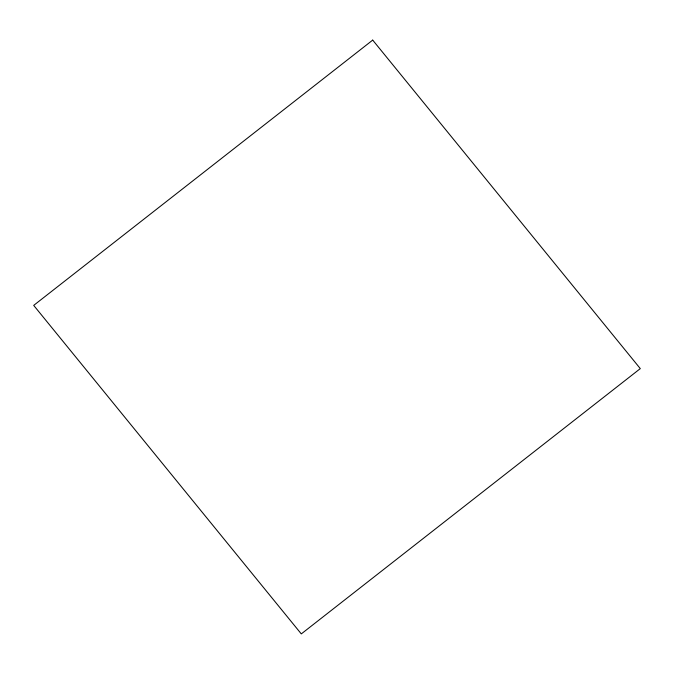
<?xml version="1.0" encoding="UTF-8"?>
<svg xmlns="http://www.w3.org/2000/svg" width="674" height="674" viewBox="0 0 674 674"><rect width="100%" height="100%" fill="white"/><g stroke="black" fill="none" stroke-linecap="round" stroke-linejoin="round"><path stroke-width="1.01" d="M372.705 40.103L33.7 305.389L301.295 633.897L640.3 368.611L372.705 40.103"/></g></svg>
